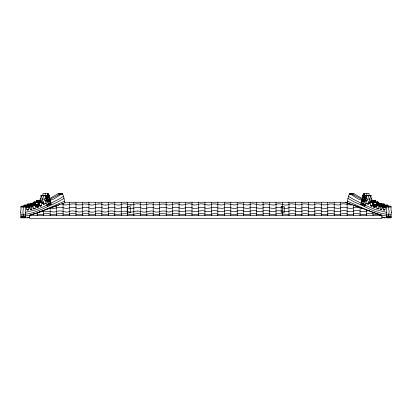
<?xml version="1.0" encoding="UTF-8"?>
<svg xmlns="http://www.w3.org/2000/svg" width="412" height="412" viewBox="0 0 412 412"><rect width="100%" height="100%" fill="white"/><g stroke="black" fill="none" stroke-linecap="round" stroke-linejoin="round"><path stroke-width="0.62" d="M29.443 205.49L29.556 206.098L31.842 206.098L31.827 205.48L29.35 205.423L30.576 203.61L35.432 203.605L35.854 204.96L38.285 204.764A2.997 2.148 -90 0 1 38.084 203.914C37.348 202.251 38.064 202.24 38.913 202.158C38.522 203.657 40.397 205.531 39.913 206.582A36.58 26.203 -90 0 0 40.582 206.247L41.545 205.799L41.411 204.125A0.973 0.695 -90 0 1 41.339 203.77L41.416 202.199L38.651 202.101L38.64 200.52L39.13 200.876M31.786 205.49L32.388 203.997L32.594 205.372M369.775 195.813L369.09 195.376L369.054 193.413L364.476 193.413C364.177 193.558 366.016 200.078 366.036 196.802A3.656 2.616 -90 0 1 366.113 196.081L366.412 195.618L366.428 197.58L367.416 199.841L367.277 200.737L366.634 201.355A1.148 0.824 -90 0 0 366.18 202.086L365.949 203.178L366.32 203.456A29.468 21.11 -90 0 0 367.283 204.115C369.466 205.907 368.472 202.215 370.058 201.252A1.627 1.164 -90 0 1 370.476 200.922C372.242 200.356 369.955 202.828 370.661 203.77A0.973 0.695 -90 0 1 370.589 204.125L370.455 205.799L371.418 206.247A36.58 26.203 90 0 0 372.088 206.582C371.578 205.66 373.468 203.631 373.087 202.158C373.813 203.142 380.389 200.273 378.52 203.585M375.157 200.876C376.099 199.908 375.286 202.246 376.032 202.498M45.943 199.923L46.144 200.608L46.602 200.417A0.685 0.489 -90 0 0 46.685 200.103L46.479 199.526M46.814 198.733C46.52 198.007 46.793 199.614 46.896 199.465M42.225 195.813L42.91 195.376L42.946 193.413L47.524 193.413L48.734 194.299A2.529 1.813 -90 0 1 49.1 195.087L49.6 197.616A2.616 1.875 90 0 1 49.682 197.822C49.095 204.249 60.198 193.918 62.485 193.861L63.536 196.22L64.849 202.632M40.144 200.737L40.149 199.032L41.071 197.214L40.984 195.643L45.644 195.602L45.886 196.081A3.656 2.616 -90 0 1 45.964 196.802C45.979 200.078 47.823 193.558 47.524 193.413M321.288 215.497L321.288 205.016M32.522 204.182L34.917 204.187L35.432 203.605M364.476 193.413C361.509 194.588 365.784 198.749 365.104 199.465M26.502 207.267L28.943 207.009L28.737 207.962A0.783 0.561 -90 0 0 28.67 208.529C29.17 210.676 25.92 210.738 26.662 208.148A5.923 4.244 -90 0 0 26.734 207.741C26.971 204.589 24.56 207.092 25.626 208.915A0.958 0.685 -90 0 1 25.616 209.373C24.591 212.01 26.002 214.982 25.389 217.577L26.79 217.845L29.679 217.237M46.515 200.144C46.273 200.86 45.938 199.46 46.577 199.774M364.095 193.563L364.162 195.813L365.459 198.177M36.354 205.804L36.004 205.274M321.288 204.373C319.352 203.919 316.246 203.25 314.335 204.676C310.066 205.902 306.049 202.601 301.805 204.383M381.754 217.093L385.21 217.845L386.611 217.577C385.993 214.987 387.419 212.01 386.384 209.373A0.958 0.685 -90 0 1 386.374 208.915C387.44 207.092 385.029 204.589 385.266 207.741A5.923 4.244 -90 0 0 385.338 208.148L384.623 210.074L383.603 209.986L383.33 208.529A0.783 0.561 -90 0 0 383.263 207.962L383.006 207.02L385.498 207.267M389.788 217.845L391.189 217.577C390.571 214.987 391.997 212.01 390.967 209.373A0.958 0.685 -90 0 1 390.952 208.915C391.163 208.039 391.343 205.866 390.087 206.149M33.027 205.269L32.764 206.438M388.13 206.17L387.594 204.949L383.016 204.949L382.542 205.866A1.849 1.324 -90 0 0 382.46 206.18C382.254 207.684 381.61 208.956 381.45 209.754C379.184 209.744 380.709 207.009 379.802 205.732C383.737 207.54 382.707 204.527 381.424 203.61L376.568 203.605L376.146 204.96L373.715 204.764A2.997 2.148 -90 0 0 373.916 203.914L374.235 202.194M382.434 208.374L382.084 205.845M35.968 202.498L36.4 202.086L36.38 200.505L41.004 200.505L41.524 200.922A1.627 1.164 -90 0 1 41.942 201.252L42.657 203.168L43.317 203.013L43.394 204.877L44.717 204.115A29.468 21.11 90 0 0 45.681 203.456L46.051 203.178L45.82 202.086A1.148 0.824 -90 0 0 45.366 201.355C43.234 199.738 46.438 197.554 45.644 195.602M40.963 200.505L40.937 202.101M21.913 206.149C20.657 205.866 20.837 208.039 21.048 208.915A0.958 0.685 -90 0 1 21.033 209.373C20.013 212.01 21.424 214.982 20.811 217.577L22.212 217.845M372.865 204.167L372.881 204.125A0.973 0.695 -90 0 0 372.953 203.77C372.18 202.766 374.518 200.546 372.87 200.876M363.312 194.454L363.58 197.137L364.702 198.471A5.222 3.744 -90 0 1 364.847 198.939L365.063 199.83L365.521 199.526M48.528 199.748L48.91 197.369A15.924 11.407 -90 0 0 48.874 196.735L49.311 197.956L49.162 199.444A2.009 1.442 90 0 1 49.193 199.717L49.775 199.928L50.259 201.37M379.406 205.372C379.751 204.713 379.38 203.348 378.819 203.755M370.604 197.466L370.62 196.802A3.656 2.616 -90 0 1 370.692 196.081L370.991 195.618L370.929 197.214L371.851 199.032L371.856 200.737M29.916 205.845L29.566 208.374M31.842 206.098C32.708 205.037 31.163 208.601 31.889 209.193C29.726 211.052 30.297 207.648 29.54 206.18A1.849 1.324 -90 0 0 29.458 205.866L28.984 204.949L24.406 204.949L23.87 206.17M365.042 198.805C365.269 197.822 365.727 199.357 365.187 198.733M376.223 206.237L375.08 206.237L374.992 206.664A8.827 6.324 -90 0 0 374.987 207.602L374.786 207.839A6.685 4.79 90 0 1 374.59 207.756C373.246 207.354 373.596 205.382 373.839 204.918M32.775 205.506L35.046 205.732C34.969 204.079 36.029 209.214 34.371 208.817A17.917 12.839 90 0 0 33.712 208.997C33.387 207.88 31.904 204.069 33.181 203.755M362.503 199.666L362.508 199.614A2.204 1.581 -90 0 0 362.508 199.14L362.452 198.548A2.323 1.663 -90 0 0 362.4 198.182L362.318 197.822A2.616 1.875 90 0 1 362.4 197.616L362.9 195.087A2.529 1.813 -90 0 1 363.266 194.299L363.564 193.944M388.794 214.189L388.583 215.96L388.985 217.345L388.604 217.799L387.501 217.845M388.815 214.003L389.108 210.707L388.676 209.373A0.958 0.685 -90 0 1 388.66 208.915C388.871 208.039 389.057 205.866 387.795 206.149M48.946 195.685A11.902 8.528 90 0 0 48.982 195.221A11.902 8.528 -90 0 1 48.946 195.685L48.709 196.869A3.863 2.771 90 0 0 48.626 197.157L48.601 197.24A0.963 0.69 -90 0 1 48.503 197.451L47.55 198.399L47.071 199.918M114.778 207.833C118.98 209.883 123.27 205.954 127.545 207.736C130.501 209.662 134.446 207.504 137.613 207.36A4.949 1.653 0 0 1 138.247 207.339L140.281 207.56L142.083 208.287A3.842 1.288 0 0 0 144.195 208.508C147.218 208.431 150.056 206.541 153.166 207.566C155.582 209.002 158.61 208.565 161.077 207.535A5.155 1.725 0 0 1 162.529 207.365C166.108 206.669 169.523 209.95 172.916 207.658C177.15 206.026 181.507 210.012 185.539 207.782M371.361 198.821L371.222 198.553A1.112 0.793 -90 0 0 371.114 198.491L370.996 198.471M383.17 207.277L383.551 206.17L383.016 204.949M385.673 206.628C386.096 206.201 385.22 204.496 385.081 205.372M380.158 206.098L380.389 205.3L379.643 204.007L384.226 204.007L384.736 204.949M376.609 203.595C378.412 204.043 375.224 207.19 379.292 205.789M384.226 204.007L379.39 204.079C379.143 205.851 378.958 207.339 378.396 208.796M391.086 214.189C384.061 214.745 377.325 212.268 370.949 209.631A112.172 80.361 -90 0 1 368.21 208.39L360.855 204.795L361.236 202.405A3.399 2.436 -90 0 1 361.345 202.091L361.927 199.835M368.086 203.353L368.472 202.086A1.148 0.824 -90 0 1 368.925 201.355C370.954 200.227 367.895 196.4 368.457 195.865M381.11 203.755L381.424 203.61M347.151 202.632L348.464 196.22L349.515 193.861L354.093 193.861L362.277 198.44M38.161 204.918C38.378 205.495 38.79 207.195 37.41 207.756A6.685 4.79 90 0 1 37.214 207.839L37.013 207.602A8.827 6.324 -90 0 0 37.008 206.664C36.596 206.541 35.993 205.882 35.993 204.764A2.997 2.148 -90 0 1 35.793 203.914L35.396 202.21L35.911 202.503M32.023 204.491L27.434 204.548L27.264 204.949M379.174 207.215L379.246 206.839M375.996 205.274L375.646 205.804M46.628 199.83L46.999 199.763L47.153 198.939A5.222 3.744 90 0 1 47.298 198.471L48.42 197.137L48.688 194.454M27.434 204.548L27.774 204.007L28.042 204.146M28.984 204.949L28.449 206.17L28.83 207.277M364.635 206.659L365.444 203.729A16.31 11.685 -90 0 0 365.799 203.353L369.955 203.178M38.651 202.101L39.289 202.519L39.047 203.77A0.973 0.695 -90 0 0 39.119 204.125L39.135 204.167M47.545 205.439L47.854 205.351L47.766 205.809L47.277 205.408L47.818 204.64L48.122 205.624M48.848 204.805L49.157 204.718L49.069 205.176L48.58 204.774L49.121 204.007L49.419 204.991M50.027 204.228L50.336 204.136L50.249 204.594L49.759 204.198L50.3 203.425L50.599 204.414M46.716 198.574L48.029 196.318L48.219 194.433A17.119 12.262 90 0 0 48.209 193.8L48.209 193.8M34.273 202.452L34.34 201.932L33.681 202.498M46.958 198.805C47.535 197.24 49.013 195.901 48.436 193.944M33.48 203.585L33.104 202.21L38.321 202.349M368.673 203.054L369.852 202.972M362.318 197.822C362.905 204.249 351.802 193.918 349.515 193.861M36.647 202.055L36.4 202.086M365.815 200.85L365.794 200.896A6.19 4.434 90 0 1 365.568 201.463L364.831 202.421L363.734 202.385A12.607 9.033 -90 0 0 363.157 202.081M46.541 198.177L47.838 195.813L47.905 193.563M185.524 207.885C187.882 206.829 190.828 207.221 193.115 208.297C196.751 209.208 199.774 206.778 203.363 207.432C208.096 210.053 213.328 205.861 218.056 208.05L222.727 208.343L224.324 207.849M26.574 207.736L26.708 207.02M29.731 205.779L29.556 206.098M48.812 200.819C48.276 202.374 46.046 201.463 47.658 200.325L49.193 199.717M32.162 204.352L27.496 204.388M36.05 205.923L38.507 205.727M385.292 207.02L385.426 207.736M48.668 199.789L48.05 200.428A14.451 10.352 -90 0 0 47.498 200.922L47.663 201.35A11.433 8.189 -90 0 0 47.88 201.283L48.204 201.159A5.49 3.935 90 0 1 48.41 200.994L49.363 200.402L49.286 201.772L49.543 201.839L49.594 200.562L50.048 201.993L49.764 200.943L50.233 201.339M46.916 199.022L46.505 199.068A0.989 0.706 -90 0 1 46.376 198.934L46.376 198.934M366.855 200.278C365.47 201.592 366.757 199.444 366.206 200.443M45.794 200.443C45.253 199.429 46.525 201.607 45.145 200.278M378.319 202.498L377.66 201.932L377.727 202.452M361.741 201.37C361.829 199.954 363.142 199.089 364.342 200.325C365.954 201.463 363.724 202.374 363.188 200.819M365.624 198.934L365.655 198.898A0.989 0.706 -90 0 1 365.496 199.068L365.084 199.022M365.408 199.825L365.315 200.103A0.685 0.489 -90 0 0 365.398 200.417L365.856 200.608L366.057 199.923M32.708 205.789L35.046 205.732M378.896 202.21L378.381 202.503M44.511 195.813C45.82 195.638 44.63 193.393 45.49 193.501M40.984 195.643L41.308 196.081A3.656 2.616 -90 0 1 41.38 196.802L41.396 197.466M376.089 202.503L376.604 202.21L376.207 203.914A2.997 2.148 -90 0 1 376.007 204.764L375.533 206.618L375.08 206.237M31.837 209.239L30.174 209.193M224.324 207.828C228.727 205.691 233.542 210.321 237.796 207.555C241.442 206.463 244.625 208.766 248.209 208.364C252.886 206.242 257.536 208.874 262.429 208.173C266.698 205.537 271.467 209.754 275.834 207.931C280.139 205.547 284.852 210.125 289.08 207.7C293.462 206.134 297.639 209.832 302.027 207.942C306.245 205.773 311.137 210.393 315.293 207.571C319.558 206.17 324.064 210.208 328.137 207.633C332.335 206.324 336.151 209.378 340.338 208.039C344.566 205.428 349.361 210.084 353.609 207.792M43.543 195.865C44.105 196.4 41.046 200.227 43.075 201.355A1.148 0.824 -90 0 1 43.528 202.086L43.76 203.178L43.389 203.456A29.262 20.966 90 0 1 43.121 203.646M353.609 211.057C349.35 213.323 344.587 208.699 340.358 211.284C336.171 212.643 332.35 209.59 328.153 210.877C326 212.206 322.632 212.046 320.464 210.743C316.452 209.729 313.099 212.561 309.067 211.5C306.801 210.424 303.824 210.069 301.589 211.413C297.825 212.618 294.595 210.264 290.929 210.62C285.387 212.999 279.506 209.09 273.959 211.619C270.323 211.938 266.976 209.579 263.273 210.949C261.203 211.912 258.067 212.149 256.073 210.82C251.835 209.43 247.741 213.189 243.631 211.068C241.767 210.321 239.506 210.47 237.559 210.898C235.654 212.118 232.625 211.907 230.705 211.001C226.373 209.234 222.408 212.911 218.061 211.305C214.219 209.002 210.043 212.474 206.036 211.552C202.447 209.564 198.61 211.547 194.876 211.639C190.627 210.408 186.384 210.707 182.109 211.644C178.108 210.743 174.122 210.336 170.156 211.634M30.606 203.626L30.89 203.755M69.53 207.751C66.301 209.754 63.057 206.984 59.719 207.339A6.417 2.148 0 0 0 59.539 207.339C56.444 207.514 53.539 209.291 50.3 208.065A1.849 0.618 0 0 1 50.156 207.967L50.156 215.497M63.469 196.297L59.642 198.759L50.975 203.214M69.53 213.931C66.018 216.022 62.536 212.829 58.88 213.534C56.058 214.034 53.102 215.419 50.151 214.147C47.921 212.968 44.82 213.308 42.601 214.467C38.857 215.641 35.628 212 32.11 214.601M47.365 206.659L47.004 204.955L50.887 202.627M46.896 204.455L50.542 202.277M64.056 198.414L57.551 202.029L43.79 208.39A112.172 80.361 -90 0 1 41.051 209.631C34.675 212.268 27.939 214.745 20.914 214.189M69.53 211.377C66.929 212.983 64.102 211.464 61.47 211.006C58.432 210.177 56.181 212.252 53.277 212.02C48.523 210.784 44.043 211.268 39.315 212M62.485 193.861L57.907 193.861L49.723 198.44M69.53 207.813C71.868 207.035 74.824 207.04 77.023 208.287C81.03 209.203 84.455 206.257 88.487 207.612C90.383 208.91 93.642 208.817 95.538 207.715L100.904 207.452L103.845 208.369L107.491 208.199L110.442 207.375L114.778 207.823M69.53 211.428C72.651 210.063 75.803 211.675 78.847 212.031C82.127 212.098 85.078 210.038 88.492 211.243C90.383 212.541 93.642 212.448 95.538 211.346C98.293 210.532 101.275 210.97 103.845 212C106.888 212.633 109.355 210.362 112.414 210.99C117.405 213.05 122.462 210.434 127.545 211.366C130.558 213.308 134.446 211.109 137.623 210.98M301.775 204.44C297.567 206.16 293.545 202.714 289.286 204.208C285.073 206.87 280.309 202.235 276.035 204.424C271.771 206.618 267.244 202.261 263.103 204.573C258.643 206.402 254.204 202.266 249.914 204.527C245.634 206.273 241.241 202.204 237.029 204.486C232.646 206.252 227.882 202.091 223.598 204.728C219.21 206.01 214.791 202.199 210.676 204.764C206.5 206.021 202.436 202.39 198.399 204.44C196.163 205.083 193.382 205.444 191.405 204.058C187.13 202.663 182.82 206.654 178.798 204.198C174.482 202.627 170.285 206.386 166.067 204.403C161.365 202.802 156.354 206.53 151.781 203.94C147.486 203.513 143.072 206.288 138.983 203.955C135.218 202.982 131.382 206.386 127.782 204.331C125.712 203.6 123.209 203.801 121.123 204.434C118.677 205.701 115.885 204.831 113.491 203.986C110.637 203.301 108.15 205.063 105.39 205.083A3.821 1.277 0 0 1 103.103 204.831L101.919 204.311A2.755 0.922 0 0 0 100.296 203.945L99.457 203.914A3.631 1.215 0 0 0 98.829 203.93M64.591 201.159L41.04 211.5M351.58 193.98L362.369 199.526M354.093 193.861L349.294 193.98M69.53 214.163C71.863 213.189 74.83 213.241 77.044 214.472C81.04 215.368 84.465 212.432 88.498 213.802C90.388 215.1 93.648 215.002 95.543 213.895C98.288 213.107 101.259 213.509 103.819 214.554C106.868 215.198 109.329 212.922 112.394 213.55C117.399 215.517 122.446 213.055 127.54 213.921C130.558 215.867 134.446 213.668 137.623 213.54M47.092 205.145L36.828 209.553L25.287 212.34M353.609 207.766L355.02 207.401L358.991 207.442L361.875 208.359M353.609 211.016L355.067 210.65L359.032 210.702L360.51 211.444L363.394 211.65L365.387 211.562L366.798 210.877L369.111 210.599M40.623 211.675L37.652 212.85M49.631 199.526L60.42 193.98M366.51 193.501C367.37 193.393 366.18 195.638 367.489 195.813M42.472 210.856L38.579 212.262M57.901 205.284L59.534 204.697M45.047 209.929L56.604 205.753L56.604 215.491M61.707 203.909L64.499 204.857L66.028 204.944L72.28 203.899L75.262 204.058L77.966 204.903L81.478 204.785L84.439 203.925L88.74 204.254C91.737 206.247 95.656 204.028 98.829 203.894M26.96 217.984L29.968 216.918M35.597 213.524L25.802 215.991M370.584 202.199L372.875 202.199M20.708 212.34L20.966 212.304M373.736 206.129L376.053 206.129M352.121 204.836C348.403 205.547 345.204 202.982 341.445 204.028A1.936 0.649 0 0 0 340.76 204.234C337.928 206.062 334.75 204.12 331.851 203.888C328.297 203.631 324.847 206.052 321.293 204.29M34.871 204.192L34.999 205.789M170.156 212.01L167.942 211.979L166.283 211.191L163.162 210.99L160.948 211.217L158.682 212L155.71 212.051L152.893 211.14L150.859 210.99L144.288 212.159L138.056 210.995A4.316 1.442 0 0 0 137.613 211.016M62.706 193.98L57.907 193.861M42.91 195.376L47.488 195.376M364.512 195.376L369.09 195.376M366.356 195.602L371.016 195.643M41.185 195.69L45.763 195.69M366.237 195.69L370.815 195.69M40.943 195.772L46.803 195.813M365.197 195.813L371.058 195.772M40.149 199.032L44.728 199.032M367.272 199.032L371.851 199.032M371.068 200.52L375.646 200.52M36.338 200.567L40.917 200.567M371.083 200.567L375.662 200.567M36.467 201.324L41.051 201.324M370.949 201.324L375.533 201.324M36.441 201.447L41.051 201.396M370.949 201.396L375.559 201.447M36.199 201.731L40.783 201.684M371.217 201.684L375.801 201.731M38.568 201.895L40.86 201.895M371.14 201.895L373.432 201.895M34.34 201.932L38.96 201.993M373.04 201.993L377.66 201.932M371.063 202.101L373.349 202.101M33.104 202.21L37.765 202.194M39.15 202.22L41.416 202.199M33.073 202.318L37.652 202.318M345.235 202.266L66.224 202.266L29.633 215.497L29.633 218.587L381.862 218.587L381.862 215.497L345.235 202.266L352.033 204.723M374.348 202.318L378.927 202.318M373.679 202.349L378.474 202.41M39.3 202.719L41.586 202.719M370.414 202.719L372.7 202.719M42.148 202.972L43.317 203.013M42.045 203.178L46.201 203.353A16.31 11.685 90 0 0 46.556 203.729L47.004 204.955M30.673 203.708L35.252 203.708M376.748 203.708L381.327 203.708M30.704 203.719L35.283 203.719M376.717 203.719L381.296 203.719M30.339 203.93L34.922 203.93M38.27 203.935L39.413 203.935M372.587 203.935L373.73 203.935M377.078 203.93L381.661 203.93M27.774 204.007L32.388 203.997M27.882 204.125L32.61 204.079M377.129 204.192L379.514 204.192M379.838 204.352L384.504 204.388M27.465 204.429L32.043 204.429M379.957 204.429L384.535 204.429M379.988 204.548L384.566 204.548M27.31 204.64L31.889 204.64M380.111 204.64L384.69 204.64M35.993 204.764L38.285 204.764M373.715 204.764L376.007 204.764M27.305 204.898L31.884 204.898M32.558 204.888L34.85 204.888M35.983 204.831L38.27 204.831M373.73 204.831L376.017 204.831M377.15 204.888L379.442 204.888M380.116 204.898L384.695 204.898M29.319 205.3L31.611 205.3M380.389 205.3L382.681 205.3M29.319 205.367L31.611 205.367M380.389 205.367L382.681 205.367M24.159 205.506L28.871 205.444M36.338 205.511L38.625 205.511M373.375 205.511L375.662 205.511M380.214 205.49L382.609 205.47M383.129 205.444L387.841 205.506M39.315 205.639L41.602 205.639M370.398 205.639L372.685 205.639M373.493 205.727L375.806 205.701M378.267 208.966L378.288 208.997A17.917 12.839 -90 0 0 377.629 208.817C375.971 209.214 377.031 204.079 376.954 205.732L379.225 205.506M23.968 205.825L28.603 205.82M39.825 205.799L41.545 205.799M370.455 205.799L372.175 205.799M383.397 205.82L388.032 205.825M23.937 205.871L28.521 205.871M36.287 205.933L38.043 205.912M373.957 205.912L375.713 205.933M383.479 205.871L388.063 205.871M36.004 206.098L38.29 206.098M373.71 206.098L375.996 206.098M21.228 206.18L28.449 206.17M35.947 206.129L38.264 206.129M383.551 206.17L390.772 206.18M26.919 205.372L26.692 204.949L26.172 206.273L28.464 206.273M35.777 206.237L36.92 206.237M383.536 206.273L385.828 206.273M21.187 206.294L25.765 206.294M386.235 206.294L390.813 206.294M35.834 206.381L36.982 206.381M375.018 206.381L376.166 206.381M26.172 206.273L28.588 206.494M383.412 206.494L385.699 206.494M21.187 206.561L25.765 206.561M386.235 206.561L390.813 206.561M21.161 206.639L25.74 206.639M386.26 206.639L390.839 206.639M20.981 206.803L25.559 206.803M386.441 206.803L391.019 206.803M20.935 206.922L25.513 206.922M29.509 206.958L31.796 206.958M380.204 206.958L382.491 206.958M386.487 206.922L391.065 206.922M26.61 207.066L29.036 207.097M382.964 207.097L385.431 207.19M36.653 207.19L38.373 207.19M373.627 207.19L375.347 207.19M32.888 208.606L35.175 208.606M376.826 208.606L379.112 208.606M380.163 209.239L381.826 209.193M26.893 209.517L28.608 209.517M383.392 209.517L385.107 209.517M27.254 209.986L28.397 209.986M383.603 209.986L384.746 209.986M21.125 215.96L25.704 215.96M386.296 215.96L390.875 215.96M20.816 216.362L25.395 216.362M386.605 216.362L391.184 216.362M20.811 217.577L25.389 217.577M386.611 217.577L391.189 217.577M21.11 217.799L25.688 217.799M386.312 217.799L390.89 217.799M131.268 204.934L130.146 204.929M365.423 199.774C366.057 199.46 365.743 200.865 365.485 200.144M36.38 200.505L36.843 200.876M24.499 217.845L23.103 217.577C23.716 214.982 22.305 212.01 23.324 209.373A0.958 0.685 -90 0 0 23.34 208.915C23.129 208.039 22.943 205.866 24.205 206.149M41.004 198.471L40.886 198.491A1.112 0.793 -90 0 0 40.778 198.553L40.639 198.821M391.034 212.304L391.292 212.34M386.714 212.34L375.172 209.553L364.908 205.145M386.199 215.991C372.474 213.493 360.098 206.597 347.409 201.159M382.032 216.918L385.04 217.984M359.995 207.597L353.522 205.258M368.364 210.62L369.023 210.856M30.746 215.497L30.746 215.095L29.633 215.497L381.862 215.497L378.685 214.348C374.647 215.383 371.001 212.345 366.876 213.777L366.273 214.281C362.019 215.749 358.363 212.571 354.129 213.725C352.023 214.935 348.943 215.069 346.842 213.792C344.015 212.916 341.347 214.024 338.643 214.508C335.023 214.966 331.897 212.571 328.225 213.777C326.103 215.095 322.72 215.054 320.603 213.71C316.591 212.592 313.238 215.455 309.216 214.456C306.904 213.473 303.943 212.916 301.677 214.317C298.005 215.538 294.796 213.328 291.238 213.54C285.691 215.929 279.83 212.031 274.32 214.528C270.56 215.002 267.182 212.53 263.356 213.833C261.321 214.863 258.17 215.069 256.197 213.807C251.969 212.407 248.225 215.764 243.992 214.271C242.153 213.035 239.527 213.462 237.461 213.885C233.238 216.449 228.155 211.526 223.984 214.302L220.981 214.58L218.159 214.297C214.657 212.098 210.846 215.054 207.154 214.564C203.955 213.797 200.433 212.855 197.312 214.487C193.259 215.517 189.402 212.005 185.488 214.096C181.496 215.991 177.778 212.628 173.715 213.622A1.56 0.52 0 0 0 172.772 213.941C167.926 215.728 162.9 211.825 157.868 214.642C154.325 214.879 150.916 212.314 147.372 214.147C144.257 215.8 141.167 213.632 138.056 213.55A4.316 1.442 0 0 0 137.613 213.571M360.855 204.795L354.449 202.029L347.944 198.414M361.025 203.214L352.358 198.759L348.531 196.297M361.113 202.627L364.996 204.955M361.458 202.277L365.104 204.455M368.24 203.178L368.611 203.456A29.262 20.966 90 0 0 368.879 203.646M375.6 202.086L375.353 202.055M382.444 206.098L382.269 205.779M364.929 199.918L364.45 198.399L363.497 197.451A0.963 0.69 -90 0 1 363.399 197.24L363.374 197.157A3.863 2.771 -90 0 0 363.296 196.869L363.054 195.685A11.902 8.528 -90 0 1 363.018 195.221A11.902 8.528 90 0 0 363.054 195.685M363.332 199.789L363.951 200.428A14.451 10.352 -90 0 1 364.502 200.922L364.337 201.35A11.433 8.189 -90 0 1 364.12 201.283L363.796 201.159A5.49 3.935 -90 0 0 363.59 200.994C362.081 199.387 362.905 203.42 362.421 200.654C361.7 203.121 362.498 200.515 361.767 201.339M379.236 206.438L378.973 205.269M46.185 200.85L46.206 200.896A6.19 4.434 90 0 0 46.432 201.463L47.169 202.421L48.266 202.385A12.607 9.033 -90 0 1 48.843 202.081M363.878 205.624L364.182 204.64L364.723 205.408L364.234 205.809L364.146 205.351L364.455 205.439M362.581 204.991L362.879 204.007L363.42 204.774L362.931 205.176L362.843 204.718L363.152 204.805M361.401 204.414L361.7 203.425L362.241 204.198L361.751 204.594L361.664 204.136L361.973 204.228M50.073 199.835L50.64 202.05A3.399 2.436 -90 0 1 50.764 202.405L51.145 204.795M365.284 198.574L363.971 196.318L363.781 194.433A17.119 12.262 90 0 1 363.791 193.8L363.796 193.748A17.119 12.262 -90 0 0 363.786 194.165M32.754 206.839L32.826 207.215M362.74 198.723L363.127 196.735A15.924 11.407 90 0 0 363.09 197.369L363.472 199.748M362.797 199.022L362.838 199.444A2.009 1.442 -90 0 0 362.807 199.717M49.497 199.666L49.491 199.614A2.204 1.581 -90 0 1 49.491 199.14L49.548 198.548A2.323 1.663 -90 0 1 49.6 198.182L49.682 197.822A2.616 1.875 -90 0 0 49.6 197.616M379.473 214.714L379.473 215.486M372.999 212.376L372.999 215.497M366.536 210.043L366.536 215.497M360.083 207.71L360.083 215.497M353.609 205.094L353.609 215.497M347.146 203.039L347.141 215.497M340.683 202.292L340.667 215.497M334.209 202.292L334.209 215.486M327.746 202.292L327.751 215.491M321.288 202.292L321.288 205.099M314.82 202.292L314.814 215.497M308.351 202.292L308.351 215.497M301.883 202.292L301.888 215.497M295.419 202.292L295.43 215.497M288.961 202.292L288.951 215.497M282.498 202.292L282.498 215.497M276.025 202.292L276.04 215.497M269.561 202.292L269.566 215.497M263.098 202.292L263.113 215.497M256.64 202.292L256.63 215.497M250.161 202.292L250.172 215.497M243.708 202.292L243.708 215.497M237.25 202.292L237.245 215.497M230.777 202.292L230.787 215.497M224.324 202.292L224.324 215.491M217.845 202.292L217.85 215.491M211.387 202.292L211.392 215.497M204.924 202.292L204.924 215.497M198.46 202.292L198.45 215.497M192.002 202.292L191.997 215.491M185.539 202.292L185.524 215.497M179.065 202.292L179.065 215.497M172.602 202.292L172.602 215.497M166.283 215.497L166.134 202.292M159.665 202.292L159.665 215.497M153.213 202.292L153.213 215.497M146.739 202.292L146.739 215.497M140.281 202.292L140.281 215.497M133.818 202.292L133.818 215.497M127.493 202.292L127.493 215.497M121.252 202.292L121.252 215.497M114.778 202.349L114.778 215.497M108.325 202.292L108.325 215.497M101.867 202.349L101.867 215.497M95.399 202.292L95.388 215.497M88.92 202.292L88.935 215.497M82.462 202.292L82.467 215.491M75.988 202.292L76.004 215.497M69.535 202.292L69.53 215.497M63.077 203.415L63.082 215.497M43.682 210.424L43.682 215.497M37.219 212.757L37.219 215.497M41.308 196.081A3.656 2.616 90 0 1 41.38 196.802M365.562 198.043L365.562 198.29A1.272 0.912 -90 0 0 365.568 198.538L365.825 198.842A0.886 0.633 -90 0 0 366 198.63L365.562 198.043M281.205 206.793L281.175 212.566A0.793 0.268 0 0 0 281.973 212.803L283.466 212.808A0.793 0.268 0 0 0 284.223 212.535L284.259 206.695A0.793 0.268 0 0 0 283.482 206.427L282.009 206.427A0.793 0.268 0 0 0 281.211 206.675L281.205 206.793M46.438 197.976L46.438 198.29A1.272 0.912 -90 0 1 46.432 198.538L46.175 198.842A0.886 0.633 -90 0 1 46 198.63L46.438 197.93M130.274 212.474L130.269 212.566A0.793 0.268 0 0 1 129.471 212.803L127.978 212.808A0.793 0.268 0 0 1 127.226 212.535L127.19 206.695A0.793 0.268 0 0 1 127.962 206.427L129.44 206.427A0.793 0.268 0 0 1 130.238 206.675L130.274 212.474M366.345 198.599L366.587 199.053L366.644 198.553A1.112 0.793 90 0 0 366.536 198.491L366.345 198.599M45.66 198.672L45.413 199.053L45.356 198.553A1.112 0.793 -90 0 1 45.464 198.491L45.66 198.672"/></g></svg>
